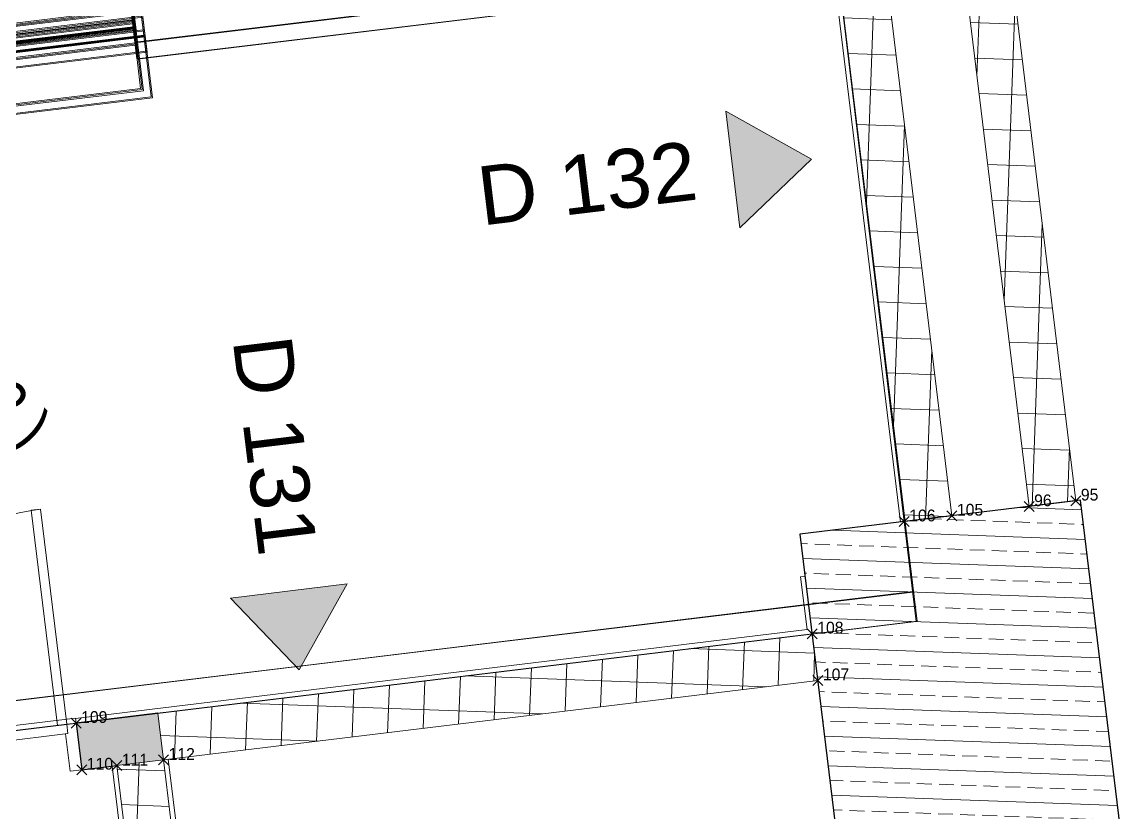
# Model space of a CAD drawing. Header units: metres. Extents: x 400403 to 400526, y 4543947 to 4544120.
# Drawn here: x 400465.923 to 400470.611, y 4544067.577 to 4544070.935 of the extents above; entities that cross this region are included whole.
import ezdxf

# ---------------------------------------------------------------- set-up
doc = ezdxf.new("R2010")
doc.units = ezdxf.units.M
doc.linetypes.add('Dash', pattern=[0.6, 0.3, -0.3])
doc.linetypes.add('Dot 1mm', pattern=[0.09999999999999999, 0, -0.09999999999999999])
for name, color, linetype, lineweight, true_color in [('A-----NPP', 7, 'Continuous', 15, 0x00a000), ('A_DOOR', 5, 'Continuous', 13, 0x0000ff), ('A_RC', 7, 'Continuous', 15, 0x007f00)]:
    doc.layers.add(name, color=color, linetype=linetype, lineweight=lineweight, true_color=true_color)
for name, color, linetype, lineweight in [('A-SECTMBM', 7, 'Continuous', 5), ('A_ELEVATION_2', 7, 'Continuous', 18), ('A_HATCH', 7, 'Continuous', 18), ('A_NIVO', 7, 'Continuous', 5), ('A_PROJECTION', 7, 'Continuous', 5), ('A_SECTION_LINE', 7, 'Continuous', 5)]:
    doc.layers.add(name, color=color, linetype=linetype, lineweight=lineweight)
doc.styles.add('Arial Narrow_1', font='Arial Narrow.ttf', dxfattribs={"height": 0.2})
doc.styles.add('Arial_1', font='Arial.ttf', dxfattribs={"height": 0.2499999999999998})
pattern_1 = [(45, (0, 0), (-0.1060660171779821, 0.1060660171779821), []), (135, (0, 0), (-0.1060660171779821, -0.1060660171779821), [])]

# ---------------------------------------------------------------- blocks, each defined once
blk = doc.blocks.new('_SINGLE SWINGING_no handle - INT HOLLOW METAL-1542412-PERON KAT _1_10 _-3_21_ KOTU TUĞLA DUVAR PLANI - 1_2')
at = {"layer": 'A_DOOR', "color": 176, "true_color": 0x00007f}
for p, q in [((0.4199999999999566, 1.020000000000984), (0.4199999999999581, 0.1000000000009838)), ((0.4599999999999566, 1.020000000000984), (0.4199999999999566, 1.020000000000984)), ((0.4599999999999581, 0.1000000000009839), (0.4599999999999566, 1.020000000000984)), ((0.4599999999999746, 0.100000000000979), (-0.4600000000000068, 0.100000000000979)), ((-0.4600000000000068, 0.100000000000979), (-0.4600000000000067, 0.06000000000097949)), ((0.4599999999999581, 0.1000000000009839), (0.4199999999999581, 0.1000000000009838)), ((0.4599999999999746, 0.06000000000097949), (0.4599999999999746, 0.100000000000979)), ((-0.4600000000000067, 0.06000000000097949), (0.4599999999999747, 0.06000000000097949))]:
    blk.add_line(p, q, dxfattribs=at)
at = {"layer": 'A_DOOR', "color": 49, "lineweight": 15, "true_color": 0x464646}
for p, q in [((-0.4600000000000137, 0.1000000000009687), (-0.5000000000000102, 0.1000000000009687)), ((-0.5000000000000102, 0.1000000000009687), (-0.5000000000000104, -0.09999999999903367)), ((-0.4600000000000137, 0.06000000000096675), (-0.4600000000000137, 0.1000000000009687)), ((0.4999999999999919, 0.1000000000009687), (0.4599999999999953, 0.1000000000009687)), ((0.4599999999999953, 0.1000000000009687), (0.4599999999999953, 0.06000000000096675)), ((0.4999999999999919, -0.09999999999903367), (0.4999999999999919, 0.1000000000009687)), ((-0.4500000000000119, 0.06000000000096675), (-0.4600000000000137, 0.06000000000096675)), ((-0.4500000000000119, -0.09999999999903367), (-0.4500000000000119, 0.06000000000096675)), ((0.4599999999999953, 0.06000000000096675), (0.4499999999999937, 0.06000000000096675)), ((0.4499999999999937, 0.06000000000096675), (0.4499999999999937, -0.09999999999903367)), ((-0.5000000000000104, -0.09999999999903367), (-0.4500000000000119, -0.09999999999903367)), ((0.4499999999999937, -0.09999999999903367), (0.4999999999999919, -0.09999999999903367))]:
    blk.add_line(p, q, dxfattribs=at)
at = {"layer": 'A_DOOR', "linetype": 'Dash', "lineweight": 5}
blk.add_arc((0.4599999999999578, 0.1000000000009838), 0.9199999999999995, 90.00000000000004, 181.0000000000005, dxfattribs=at)
blk = doc.blocks.new('Railing - Railing-4007318-PERON KAT _1_10 _-3_21_ KOTU TUĞLA DUVAR PLANI - 1_2')
at = {"layer": 'A_PROJECTION', "color": 9, "true_color": 0xc0c0c0}
for p, q in [((61.48450700116487, 36.58090577859787), (61.93367560330933, 36.25403639458582)), ((61.48450700116487, 36.58090577859787), (61.9126008005867, 36.26937296920664)), ((61.46685474042125, 36.55664886843522), (61.89178138636598, 36.24742086285527)), ((61.46685474042125, 36.55664886843522), (61.87070658364335, 36.2627574374761)), ((61.69984199067918, 36.38709917459884), (61.93432545558481, 36.21646065407716)), ((61.70133784791604, 36.38601060800888), (61.89170660372996, 36.24747528374322)), ((61.70137221392768, 36.38598559914362), (61.88922690261538, 36.2492798140955)), ((61.70171178373542, 36.38573848709405), (61.94459782869119, 36.20898523336977)), ((61.71749425142279, 36.41135608476149), (61.95197771632843, 36.24071756423981)), ((61.71899010865966, 36.41026751817154), (61.93360082067331, 36.25409081547376)), ((61.7190244746713, 36.41024250930627), (61.93112077984862, 36.25589559304018)), ((61.71936404447904, 36.40999539725669), (61.98648830111782, 36.21560349006342)), ((61.84462079387181, 36.31884344157241), (61.44437161666337, 35.76812626152283)), ((61.82335145240682, 36.29721875668486), (61.45845425938791, 35.79498085738295)), ((61.86524193258344, 36.30383700773869), (61.46507761398153, 35.75305807439734)), ((61.87070658364336, 36.2627574374761), (61.50573201077951, 35.76057584909845)), ((61.9126008005867, 36.26937296920664), (61.51235162340872, 35.71865578919896)), ((61.88922690261538, 36.2492798140955), (61.52425936387135, 35.74709310683904)), ((61.89170660372996, 36.24747528374321), (61.5267320308652, 35.7452936953643)), ((61.89178138636598, 36.24742086285527), (61.52680681350123, 35.74523927447638)), ((61.93112077984862, 36.25589559304018), (61.53087931663223, 35.70517279941355)), ((61.93360082067331, 36.25409081547376), (61.53335164349175, 35.70337363546115)), ((61.93367560330933, 36.25403639458582), (61.53342642612781, 35.70331921457328)), ((61.95197771632846, 36.24071756423979), (62.14458199987347, 36.10055539969873)), ((61.94459782869119, 36.20898523336977), (61.57970079615781, 35.70674721725573)), ((61.98648830111782, 36.21560349006342), (61.58632415848136, 35.66482442857755)), ((61.93432545558484, 36.21646065407714), (62.10267282896719, 36.09395075027972)), ((62.14458199987347, 36.10055539969873), (61.74399336273154, 35.55008525174094)), ((62.10267282896719, 36.09395075027972), (61.73738871331251, 35.59199442264722))]:
    blk.add_line(p, q, dxfattribs=at)
blk = doc.blocks.new('Top Rail Type - Top Rail_Internal_-4007477-PERON KAT _1_10 _-3_21_ KOTU TUĞLA DUVAR PLANI - 1_2')
at = {"layer": 'A_PROJECTION', "color": 9, "true_color": 0xc0c0c0}
for p, q in [((61.25296557971647, 36.75558711748001), (61.94065797279988, 36.25513898320758)), ((61.25296557971647, 36.75558711748001), (61.91958317007725, 36.27047555782841)), ((61.22942923205832, 36.72324457059647), (61.88479901687543, 36.24631827423351)), ((61.22942923205832, 36.72324457059647), (61.8637242141528, 36.26165484885433)), ((61.48744868721127, 36.58494885705367), (61.94058319016386, 36.25519340409552)), ((61.48748305322291, 36.58492384818841), (61.93810309272084, 36.2569982228643)), ((61.46391233955311, 36.55260631017013), (61.88472423423941, 36.24637269512146)), ((61.46394670556475, 36.55258130130487), (61.88224458974317, 36.24817718427138)), ((61.69689994722191, 36.38305635623839), (62.09568796714949, 36.09284997537654)), ((61.69876974027814, 36.3816956687336), (61.93761608328675, 36.20788219058749)), ((61.72043629488007, 36.41539890312193), (62.15156686169119, 36.10165617460191)), ((61.72230608793631, 36.41403821561714), (61.99347004652226, 36.2167065328457)), ((61.85160316336237, 36.31994603019417), (61.44547488543112, 35.76113958486772)), ((61.81636970571071, 36.29611571484256), (61.45735036695564, 35.80196798788054)), ((61.87222367927954, 36.304940049581), (61.4661815064138, 35.74607094389974)), ((61.8637242141528, 36.26165484885433), (61.50462874200798, 35.76756252574837)), ((61.91958317007725, 36.2704755578284), (61.51345489218026, 35.71166911254905)), ((61.88224458974317, 36.24817718427138), (61.52315603841121, 35.75407982474329)), ((61.88472423423941, 36.24637269512146), (61.52562876209411, 35.75228037201483)), ((61.88479901687543, 36.24631827423351), (61.52570354473013, 35.7522259511269)), ((61.93810309272084, 36.2569982228643), (61.53198264209237, 35.69818608150929)), ((61.94058319016386, 36.25519340409552), (61.53445491226283, 35.69638695881063)), ((61.94065797279988, 36.25513898320757), (61.53452969489891, 35.69633253792276)), ((61.93761608328675, 36.20788219058749), (61.56683213367329, 35.69754152278895)), ((61.99347004652226, 36.2167065328457), (61.59919282096588, 35.67403012304433)), ((62.15156686169119, 36.10165617460191), (61.74509413763471, 35.54310038992323)), ((62.09568796714949, 36.09284997537654), (61.73628793840934, 35.59897928446493))]:
    blk.add_line(p, q, dxfattribs=at)
blk = doc.blocks.new('M09-PRT-S24-ZZ-M3-ARC-01_rvt-1-PERON KAT _1_10 _-3_21_ KOTU TUĞLA DUVAR PLANI - 1_2')
at = {"layer": 'A_HATCH', "lineweight": 5, "true_color": 0x787878}
h = blk.add_hatch(dxfattribs=at)
h.set_pattern_fill('FP_2', color=8, style=0, pattern_type=2)
h.set_pattern_definition(pattern_1)
h.paths.add_polyline_path([(65.95716202495214, 37.6460630137063), (66.07471907541064, 37.80786641258129), (62.96000364706713, 40.07083963390734), (62.84244659660861, 39.90903623503235), (65.19566553121862, 38.19932260133068)], flags=0)
h.paths.add_polyline_path([(62.68064319773364, 40.02659328549083), (62.79820024819212, 40.18839668436582), (59.6834848198486, 42.45136990569189), (59.56592776939011, 42.2895665068169)], flags=0)
h = blk.add_hatch(dxfattribs=at)
h.set_pattern_fill('FP_2', color=8, style=0, pattern_type=2)
h.set_pattern_definition(pattern_1)
h.paths.add_polyline_path([(65.64581979230964, 37.21672577427877), (65.76337973778831, 37.37852706975891), (62.6483160564867, 39.64183846939721), (62.53075900600938, 39.48003507049632), (65.19566553121862, 37.54379429516928)], flags=0)
h.paths.add_polyline_path([(62.36895771050335, 39.59759501599381), (62.48651476098064, 39.7593984148947), (59.372228566323, 42.02214491616674), (59.25466862084431, 41.86034362068661)], flags=0)
h = blk.add_hatch(dxfattribs=at)
h.set_pattern_fill('FP_2', color=8, style=0, pattern_type=2)
h.set_pattern_definition(pattern_1)
h.paths.add_polyline_path([(63.10976531264168, 32.66283547288986), (63.4486983916396, 33.1293192828273), (63.28689709615947, 33.24687922830599), (62.94796401716153, 32.78039541836854)], flags=0)
h.paths.add_polyline_path([(64.24222802388401, 34.22147802768057), (65.88754014424987, 36.48597067830561), (65.72573884876972, 36.60353062378429), (64.08042672840388, 34.33903797315926)], flags=0)
h = blk.add_hatch(dxfattribs=at)
h.set_pattern_fill('FP_2', color=8, style=0, pattern_type=2)
h.set_pattern_definition(pattern_1)
h.paths.add_polyline_path([(66.01838301218069, 32.68381728425825), (66.13594006263918, 32.84562068313324), (64.24223039559398, 34.22148129193646), (64.12467045009647, 34.05967999643043), (65.31400413361231, 33.1955784953669)], flags=0)
at = {"layer": 'A_RC', "lineweight": 5, "true_color": 0xff8000}
blk.add_hatch(color=30, dxfattribs=at).paths.add_polyline_path([(64.0364981192963, 33.93832576059035), (64.24222802388401, 34.22147802768057), (64.08042672840388, 34.33903797315926), (63.87469682381617, 34.05588570606902)], flags=0)
at = {"layer": 'A-SECTMBM', "color": 9, "true_color": 0xc0c0c0}
for p, q in [((65.88634598655166, 37.03791330363587), (63.2259613643925, 38.973930822511)), ((65.88639081149869, 37.03788068358462), (63.2259613643925, 38.973930822511)), ((65.88594349741814, 37.03820620339436), (63.45894861465045, 38.8043811286746)), ((65.88748820624281, 37.03708208648239), (63.45894861520576, 38.80438112827049)), ((65.88633932926219, 37.03791814828463), (63.46044447188728, 38.80329256208468)), ((65.88633466554978, 37.03792154216544), (63.46047882952534, 38.8032675593129)), ((65.88632205017667, 37.03793072263646), (63.46047883789893, 38.80326755321941)), ((63.69343207955614, 38.63374260815289), (61.92820600519369, 36.20805159188743)), ((63.69530187261231, 38.63238192064815), (61.93007579824996, 36.20669090438262)), ((65.88800487994135, 37.03670609222819), (63.69343207955611, 38.63374260815291)), ((65.8859481376235, 37.03820282662002), (63.69530187261232, 38.63238192064814)), ((59.58337135613709, 37.91443679710441), (61.92820600519369, 36.20805159188743)), ((59.58524114919328, 37.91307610959958), (61.93007579824996, 36.20669090438262)), ((62.00450751634411, 31.70018585644412), (65.88800487994135, 37.03670609222819)), ((62.00502360979964, 31.69981028444488), (65.88748820624281, 37.03708208648239)), ((62.00612818849932, 31.69900645942808), (65.88633466554978, 37.03792154216544)), ((62.00613285221164, 31.6990030655471), (65.88633932926219, 37.03791814828463)), ((62.00613950950112, 31.69899822089835), (65.88634598655166, 37.03791330363587)), ((62.00618433444815, 31.6989656008471), (65.88639081149869, 37.03788068358462)), ((62.00619035597955, 31.69896121883932), (65.88632205017667, 37.03793072263646)), ((62.00655967976658, 31.69869245421031), (65.88594349741814, 37.03820620339436)), ((62.00656431997187, 31.69868907743588), (65.8859481376235, 37.03820282662002)), ((61.46073529003013, 36.5482398062455), (61.87725805782562, 36.24512747852201)), ((61.69521839752491, 36.37760154581916), (61.8771832751896, 36.24518189940996)), ((61.69525276353655, 36.3775765369539), (61.87470369184118, 36.24698634406133)), ((61.856183255103, 36.26046405314283), (61.50343721173474, 35.7751081365303)), ((61.87470369184118, 36.24698634406133), (61.52196444691425, 35.76162548007989)), ((61.8771832751896, 36.24518189940996), (61.52443723182135, 35.75982598279742)), ((61.87725805782562, 36.24512747852201), (61.52451201445736, 35.75977156190947)), ((61.93007579824995, 36.20669090438263), (61.57740469721899, 35.72128045066417)), ((61.92820600519371, 36.20805159188742), (62.08814431638635, 36.09166113848111)), ((62.08814431638635, 36.09166113848111), (61.73509910151391, 35.60652293522806))]:
    blk.add_line(p, q, dxfattribs=at)
at = {"layer": 'A_ELEVATION_2', "lineweight": 20}
for p, q in [((66.07471907541058, 37.80786641258126), (62.96000364706707, 40.0708396339073)), ((62.84244659660855, 39.90903623503232), (65.95716202495208, 37.64606301370628)), ((65.76337973778827, 37.37852706975887), (62.64831605648665, 39.64183846939718)), ((62.53075900600933, 39.48003507049629), (65.64581979230958, 37.21672577427874)), ((65.95716202495208, 37.64606301370628), (66.07471907541058, 37.80786641258126)), ((65.64581979230958, 37.21672577427874), (65.76337973778827, 37.37852706975887)), ((65.72573884876968, 36.60353062378426), (64.08042672840382, 34.33903797315923)), ((65.88754014424981, 36.48597067830558), (65.72573884876968, 36.60353062378426)), ((64.24222802388397, 34.22147802768055), (65.88754014424981, 36.48597067830558)), ((66.13594006263912, 32.84562068313322), (64.24223039559392, 34.22148129193644)), ((64.12467045009642, 34.05967999643041), (66.01838301218064, 32.68381728425823))]:
    blk.add_line(p, q, dxfattribs=at)
at = {"layer": 'A_ELEVATION_2', "lineweight": 13}
for p, q in [((64.08042672840382, 34.33903797315923), (64.24222802388397, 34.22147802768055)), ((64.24223039559392, 34.22148129193644), (64.12467045009642, 34.05967999643041))]:
    blk.add_line(p, q, dxfattribs=at)
at = {"layer": 'A_RC'}
for p, q in [((65.63376132299857, 37.20094013352033), (59.25990227771547, 41.83181979743129)), ((65.51568016030815, 36.73143126490213), (65.52701245859565, 36.74702824638828)), ((65.69780223254205, 36.59910683731191), (65.51568016030815, 36.73143126490213)), ((63.85851709243739, 34.0676436203903), (65.69780223254205, 36.59910683731191)), ((64.25398639014368, 34.23766142148703), (66.14769576768497, 32.86180102302071)), ((63.85770873827872, 34.06823094616256), (63.2699090134994, 33.25922447235977)), ((63.87469682355205, 34.05588791533211), (63.85770873827872, 34.06823094616256)), ((66.92080879794553, 32.00340677210004), (64.11293267782864, 34.0435249467556))]:
    blk.add_line(p, q, dxfattribs=at)
at = {"layer": 'A_RC', "color": 7, "lineweight": 25}
for p, q in [((64.08042672840382, 34.33903797315923), (63.87469682381612, 34.055885706069)), ((63.87469682381612, 34.055885706069), (64.03649811929625, 33.93832576059032)), ((64.03649811929625, 33.93832576059032), (64.12467045009642, 34.05967999643041))]:
    blk.add_line(p, q, dxfattribs=at)
at = {"layer": 'A_RC', "color": 7}
for p, q in [((64.24222802388395, 34.22147802768055), (64.08042672840382, 34.33903797315923)), ((64.12467045009642, 34.05967999643041), (64.24222802388395, 34.22147802768055))]:
    blk.add_line(p, q, dxfattribs=at)
at = {"lineweight": 15}
for name in ['Top Rail Type - Top Rail_Internal_-4007477-PERON KAT _1_10 _-3_21_ KOTU TUĞLA DUVAR PLANI - 1_2', 'Railing - Railing-4007318-PERON KAT _1_10 _-3_21_ KOTU TUĞLA DUVAR PLANI - 1_2']:
    blk.add_blockref(name, (0, 0), dxfattribs=at)
at = {"lineweight": 15, "rotation": 53.99897484528928}
blk.add_blockref('_SINGLE SWINGING_no handle - INT HOLLOW METAL-1542412-PERON KAT _1_10 _-3_21_ KOTU TUĞLA DUVAR PLANI - 1_2', (63.6616976075962, 33.59260249426696), dxfattribs=at)
blk = doc.blocks.new('M09-PRT-S24-ZZ-M3-STR-01_rvt-1-PERON KAT _1_10 _-3_21_ KOTU TUĞLA DUVAR PLANI - 1_2')
at = {"layer": 'A_RC', "lineweight": 5, "true_color": 0x787878}
h = blk.add_hatch(dxfattribs=at)
h.set_pattern_fill('FP_1', color=8, style=0, pattern_type=2)
h.set_pattern_definition([(45, (0, 0), (-0.08838834764831845, 0.08838834764831845), []), (45, (0.08800000000000001, 0), (-0.08838834764831845, 0.08838834764831845), [0.063, -0.031])])
h.paths.add_polyline_path([(66.67545975937207, 35.91263244120131), (67.38080206212304, 36.88345283445125), (66.08637487112313, 37.82390923811922), (65.38103256837215, 36.85308884486929)], flags=0)
at = {"layer": 'A-SECTMBM', "color": 9, "true_color": 0xc0c0c0}
for p, q in [((65.99043797307644, 36.96549659188715), (63.28153146602803, 38.93427047412393)), ((65.98837777297165, 36.96266180523607), (63.50617750693888, 38.76901084227714)), ((65.98838281268253, 36.96266873975912), (63.51517460952375, 38.76247406462042)), ((65.99043797305897, 36.96549659186312), (63.51611995877729, 38.76377669868509)), ((65.99048467508858, 36.96556085275206), (63.51614240769928, 38.76380559776526)), ((63.74965766038381, 38.59183584492047), (61.98443158602135, 36.16614482865502)), ((63.75097112606117, 38.59364466778364), (61.98761536918374, 36.16659368465881)), ((59.63959693696476, 37.872530033872), (61.98443158602135, 36.16614482865502)), ((59.64146608549638, 37.87117091630698), (61.98761536918374, 36.16659368465881)), ((62.1091570354336, 31.62494575627125), (65.98838281268253, 36.96266873975912)), ((62.11031616417382, 31.62654069002162), (65.99043797307644, 36.96549659188715)), ((62.11034248836591, 31.62657691148777), (65.99048467508858, 36.96556085275206)), ((62.1106057640755, 31.62693917264161), (65.99043797305897, 36.96549659186312)), ((62.11060576407548, 31.62693917264158), (65.98837777297165, 36.96266180523607)), ((61.84807130901584, 36.26160605625495), (61.49532079685463, 35.77622968882543)), ((61.8533352677025, 36.26363282493558), (61.49792373451686, 35.77460936540412))]:
    blk.add_line(p, q, dxfattribs=at)
at = {"layer": 'A_RC', "color": 7, "lineweight": 25}
for p, q in [((66.08637487112307, 37.82390923811918), (65.3810325683721, 36.85308884486925)), ((67.380802062123, 36.88345283445121), (66.08637487112307, 37.82390923811918)), ((65.3810325683721, 36.85308884486925), (66.67545975937202, 35.91263244120128))]:
    blk.add_line(p, q, dxfattribs=at)
blk = doc.blocks.new('Elevation - Filled Arrow-693709-PERON KAT _1_10 _-3_21_ KOTU TUĞLA DUVAR PLANI - 1_2')
at = {"layer": 'A_SECTION_LINE'}
blk.add_hatch(color=256, dxfattribs=at).paths.add_polyline_path([(6.591881948714948e-07, 0.005843741991433941), (0.002531957843382645, 0.002468698742516678), (-0.002450179215144995, 0.002468698742516693)], flags=0)
for p, q in [((6.591881948721558e-07, 0.005843741991433941), (-0.002450179215144995, 0.002468698742516693)), ((0.002531957843382645, 0.002468698742516679), (6.591881948714948e-07, 0.005843741991433941)), ((-0.002450179215144993, 0.002468698742516694), (0.002531957843382645, 0.002468698742516678))]:
    blk.add_line(p, q, dxfattribs=at)
blk = doc.blocks.new('Spot Elevations - D_DAT_ELEV TARGET_REV-693727-PERON KAT _1_10 _-3_21_ KOTU TUĞLA DUVAR PLANI - 1_2')
at = {"layer": 'A_NIVO'}
h = blk.add_hatch(color=256, dxfattribs=at)
edge = h.paths.add_edge_path(flags=0)
edge.add_line((1.586231146433193e-18, 0.004), (-0.001999999999999998, 0.004))
edge.add_arc((-5.287437154777308e-19, 0.004), 0.001999999999999996, 90.00000000000028, 180.0000000000001, ccw=False)
edge.add_line((1.586231146433193e-18, 0.005999999999999998), (1.586231146433193e-18, 0.004))
h = blk.add_hatch(color=256, dxfattribs=at)
edge = h.paths.add_edge_path(flags=0)
edge.add_line((1.586231146433193e-18, 0.004), (0.002000000000000003, 0.004))
edge.add_arc((9.517386878599156e-18, 0.003999999999999994), 0.001999999999999992, 269.9999999999993, 359.99999999999983, ccw=False)
edge.add_line((1.586231146433193e-18, 0.002), (1.586231146433193e-18, 0.004))
for p, q in [((1.850603004172058e-18, 0.001000000000000001), (1.850603004172058e-18, 0.006999999999999999)), ((-0.002999999999999997, 0.004), (0.017, 0.004))]:
    blk.add_line(p, q, dxfattribs=at)
blk.add_circle((1.586231146433193e-18, 0.004), 0.002000000000000001, dxfattribs=at)
blk = doc.blocks.new('*U825')
at = {"color": 0, "linetype": 'ByBlock', "lineweight": -2, "transparency": 16777216}
for p, q in [((-0.7071067811865476, -0.7071067811865476), (0.7071067811865476, 0.7071067811865476)), ((-0.7071067811865476, 0.7071067811865476), (0.7071067811865476, -0.7071067811865476))]:
    blk.add_line(p, q, dxfattribs=at)
blk = doc.blocks.new('*U1108', base_point=(400470.3982671264, 4544068.902564837))
at = {"color": 1, "linetype": 'ByBlock', "insert": (400470.4194803298, 4544068.902564837), "char_height": 0.05, "attachment_point": 7}
blk.add_mtext('95', dxfattribs=at)
blk = doc.blocks.new('*U1109', base_point=(400470.3982671264, 4544068.902564837))
at = {"color": 61, "linetype": 'ByBlock', "lineweight": -2}
blk.add_blockref('*U1108', (400470.3982671264, 4544068.902564837), dxfattribs=at)
blk = doc.blocks.new('*U1110', base_point=(400470.3982671264, 4544068.902564837))
at = {"color": 61, "linetype": 'ByBlock', "lineweight": -2}
blk.add_blockref('*U1109', (400470.3982671264, 4544068.902564837), dxfattribs=at)
at = {"color": 60, "linetype": 'ByBlock', "lineweight": -2, "xscale": 0.03, "yscale": 0.03, "zscale": 0.03, "rotation": 8.537736462515939e-07}
blk.add_blockref('*U825', (400470.3982671264, 4544068.902564837), dxfattribs=at)
blk = doc.blocks.new('*U1111', base_point=(400470.1997257374, 4544068.878454324))
at = {"color": 1, "linetype": 'ByBlock', "insert": (400470.2209389408, 4544068.878454324), "char_height": 0.05, "attachment_point": 7}
blk.add_mtext('96', dxfattribs=at)
blk = doc.blocks.new('*U1112', base_point=(400470.1997257374, 4544068.878454324))
at = {"color": 61, "linetype": 'ByBlock', "lineweight": -2}
blk.add_blockref('*U1111', (400470.1997257374, 4544068.878454324), dxfattribs=at)
blk = doc.blocks.new('*U1113', base_point=(400470.1997257374, 4544068.878454324))
at = {"color": 61, "linetype": 'ByBlock', "lineweight": -2}
blk.add_blockref('*U1112', (400470.1997257374, 4544068.878454324), dxfattribs=at)
at = {"color": 60, "linetype": 'ByBlock', "lineweight": -2, "xscale": 0.03, "yscale": 0.03, "zscale": 0.03, "rotation": 8.537736462515939e-07}
blk.add_blockref('*U825', (400470.1997257374, 4544068.878454324), dxfattribs=at)
blk = doc.blocks.new('*U1138', base_point=(400469.8719317816, 4544068.838647608))
at = {"color": 1, "linetype": 'ByBlock', "insert": (400469.893144985, 4544068.838647608), "char_height": 0.05, "attachment_point": 7}
blk.add_mtext('105', dxfattribs=at)
blk = doc.blocks.new('*U1139', base_point=(400469.8719317816, 4544068.838647608))
at = {"color": 61, "linetype": 'ByBlock', "lineweight": -2}
blk.add_blockref('*U1138', (400469.8719317816, 4544068.838647608), dxfattribs=at)
blk = doc.blocks.new('*U1140', base_point=(400469.8719317816, 4544068.838647608))
at = {"color": 60, "linetype": 'ByBlock', "lineweight": -2, "xscale": 0.03, "yscale": 0.03, "zscale": 0.03, "rotation": 8.537736462515939e-07}
blk.add_blockref('*U825', (400469.8719317816, 4544068.838647608), dxfattribs=at)
at = {"color": 61, "linetype": 'ByBlock', "lineweight": -2}
blk.add_blockref('*U1139', (400469.8719317816, 4544068.838647608), dxfattribs=at)
blk = doc.blocks.new('*U1141', base_point=(400469.669396962, 4544068.814210546))
at = {"color": 1, "linetype": 'ByBlock', "insert": (400469.6906101655, 4544068.814210546), "char_height": 0.05, "attachment_point": 7}
blk.add_mtext('106', dxfattribs=at)
blk = doc.blocks.new('*U1142', base_point=(400469.669396962, 4544068.814210546))
at = {"color": 61, "linetype": 'ByBlock', "lineweight": -2}
blk.add_blockref('*U1141', (400469.669396962, 4544068.814210546), dxfattribs=at)
blk = doc.blocks.new('*U1143', base_point=(400469.669396962, 4544068.814210546))
at = {"color": 61, "linetype": 'ByBlock', "lineweight": -2}
blk.add_blockref('*U1142', (400469.669396962, 4544068.814210546), dxfattribs=at)
at = {"color": 60, "linetype": 'ByBlock', "lineweight": -2, "xscale": 0.03, "yscale": 0.03, "zscale": 0.03, "rotation": 8.537736462515939e-07}
blk.add_blockref('*U825', (400469.669396962, 4544068.814210546), dxfattribs=at)
blk = doc.blocks.new('*U1144', base_point=(400469.3028246939, 4544068.139380612))
at = {"color": 1, "linetype": 'ByBlock', "insert": (400469.3240378973, 4544068.139380612), "char_height": 0.05, "attachment_point": 7}
blk.add_mtext('107', dxfattribs=at)
blk = doc.blocks.new('*U1145', base_point=(400469.3028246939, 4544068.139380612))
at = {"color": 61, "linetype": 'ByBlock', "lineweight": -2}
blk.add_blockref('*U1144', (400469.3028246939, 4544068.139380612), dxfattribs=at)
blk = doc.blocks.new('*U1146', base_point=(400469.3028246939, 4544068.139380612))
at = {"color": 60, "linetype": 'ByBlock', "lineweight": -2, "xscale": 0.03, "yscale": 0.03, "zscale": 0.03, "rotation": 8.537736462515939e-07}
blk.add_blockref('*U825', (400469.3028246939, 4544068.139380612), dxfattribs=at)
at = {"color": 61, "linetype": 'ByBlock', "lineweight": -2}
blk.add_blockref('*U1145', (400469.3028246939, 4544068.139380612), dxfattribs=at)
blk = doc.blocks.new('*U1147', base_point=(400469.2787177326, 4544068.337922433))
at = {"color": 1, "linetype": 'ByBlock', "insert": (400469.299930936, 4544068.337922433), "char_height": 0.05, "attachment_point": 7}
blk.add_mtext('108', dxfattribs=at)
blk = doc.blocks.new('*U1148', base_point=(400469.2787177326, 4544068.337922433))
at = {"color": 61, "linetype": 'ByBlock', "lineweight": -2}
blk.add_blockref('*U1147', (400469.2787177326, 4544068.337922433), dxfattribs=at)
blk = doc.blocks.new('*U1149', base_point=(400469.2787177326, 4544068.337922433))
at = {"color": 60, "linetype": 'ByBlock', "lineweight": -2, "xscale": 0.03, "yscale": 0.03, "zscale": 0.03, "rotation": 8.537736462515939e-07}
blk.add_blockref('*U825', (400469.2787177326, 4544068.337922433), dxfattribs=at)
at = {"color": 61, "linetype": 'ByBlock', "lineweight": -2}
blk.add_blockref('*U1148', (400469.2787177326, 4544068.337922433), dxfattribs=at)
blk = doc.blocks.new('*U1150', base_point=(400466.1525759037, 4544067.958347387))
at = {"color": 1, "linetype": 'ByBlock', "insert": (400466.1737891072, 4544067.958347387), "char_height": 0.05, "attachment_point": 7}
blk.add_mtext('109', dxfattribs=at)
blk = doc.blocks.new('*U1151', base_point=(400466.1525759037, 4544067.958347387))
at = {"color": 61, "linetype": 'ByBlock', "lineweight": -2}
blk.add_blockref('*U1150', (400466.1525759037, 4544067.958347387), dxfattribs=at)
blk = doc.blocks.new('*U1152', base_point=(400466.1525759037, 4544067.958347387))
at = {"color": 60, "linetype": 'ByBlock', "lineweight": -2, "xscale": 0.03, "yscale": 0.03, "zscale": 0.03, "rotation": 8.537736462515939e-07}
blk.add_blockref('*U825', (400466.1525759037, 4544067.958347387), dxfattribs=at)
at = {"color": 61, "linetype": 'ByBlock', "lineweight": -2}
blk.add_blockref('*U1151', (400466.1525759037, 4544067.958347387), dxfattribs=at)
blk = doc.blocks.new('*U1153', base_point=(400466.1766830247, 4544067.759804278))
at = {"color": 1, "linetype": 'ByBlock', "insert": (400466.1978962282, 4544067.759804278), "char_height": 0.05, "attachment_point": 7}
blk.add_mtext('110', dxfattribs=at)
blk = doc.blocks.new('*U1154', base_point=(400466.1766830247, 4544067.759804278))
at = {"color": 61, "linetype": 'ByBlock', "lineweight": -2}
blk.add_blockref('*U1153', (400466.1766830247, 4544067.759804278), dxfattribs=at)
blk = doc.blocks.new('*U1155', base_point=(400466.1766830247, 4544067.759804278))
at = {"color": 60, "linetype": 'ByBlock', "lineweight": -2, "xscale": 0.03, "yscale": 0.03, "zscale": 0.03, "rotation": 8.537736462515939e-07}
blk.add_blockref('*U825', (400466.1766830247, 4544067.759804278), dxfattribs=at)
at = {"color": 61, "linetype": 'ByBlock', "lineweight": -2}
blk.add_blockref('*U1154', (400466.1766830247, 4544067.759804278), dxfattribs=at)
blk = doc.blocks.new('*U1156', base_point=(400466.3255916183, 4544067.777884768))
at = {"color": 1, "linetype": 'ByBlock', "insert": (400466.3468048217, 4544067.777884768), "char_height": 0.05, "attachment_point": 7}
blk.add_mtext('111', dxfattribs=at)
blk = doc.blocks.new('*U1157', base_point=(400466.3255916183, 4544067.777884768))
at = {"color": 61, "linetype": 'ByBlock', "lineweight": -2}
blk.add_blockref('*U1156', (400466.3255916183, 4544067.777884768), dxfattribs=at)
blk = doc.blocks.new('*U1158', base_point=(400466.3255916183, 4544067.777884768))
at = {"color": 61, "linetype": 'ByBlock', "lineweight": -2}
blk.add_blockref('*U1157', (400466.3255916183, 4544067.777884768), dxfattribs=at)
at = {"color": 60, "linetype": 'ByBlock', "lineweight": -2, "xscale": 0.03, "yscale": 0.03, "zscale": 0.03, "rotation": 8.537736462515939e-07}
blk.add_blockref('*U825', (400466.3255916183, 4544067.777884768), dxfattribs=at)
blk = doc.blocks.new('*U1159', base_point=(400466.5241361654, 4544067.801992062))
at = {"color": 1, "linetype": 'ByBlock', "insert": (400466.5453493688, 4544067.801992062), "char_height": 0.05, "attachment_point": 7}
blk.add_mtext('112', dxfattribs=at)
blk = doc.blocks.new('*U1160', base_point=(400466.5241361654, 4544067.801992062))
at = {"color": 61, "linetype": 'ByBlock', "lineweight": -2}
blk.add_blockref('*U1159', (400466.5241361654, 4544067.801992062), dxfattribs=at)
blk = doc.blocks.new('*U1161', base_point=(400466.5241361654, 4544067.801992062))
at = {"color": 61, "linetype": 'ByBlock', "lineweight": -2}
blk.add_blockref('*U1160', (400466.5241361654, 4544067.801992062), dxfattribs=at)
at = {"color": 60, "linetype": 'ByBlock', "lineweight": -2, "xscale": 0.03, "yscale": 0.03, "zscale": 0.03, "rotation": 8.537736462515939e-07}
blk.add_blockref('*U825', (400466.5241361654, 4544067.801992062), dxfattribs=at)

msp = doc.modelspace()

# ---------------------------------------------------------------- linework, layer by layer
at = {"layer": 'A-----NPP', "color": 7, "linetype": 'Dot 1mm', "lineweight": 5}
for p, q in [((400466.5000224711, 4544068.000533065), (400466.5099495618, 4544068.001738412)), ((400466.5241334374, 4544067.80199173), (400466.5737687853, 4544067.808019359))]:
    msp.add_line(p, q, dxfattribs=at)

# ---------------------------------------------------------------- block references
at = {"lineweight": 5, "rotation": 312.9239939576965}
for name in ['M09-PRT-S24-ZZ-M3-ARC-01_rvt-1-PERON KAT _1_10 _-3_21_ KOTU TUĞLA DUVAR PLANI - 1_2', 'M09-PRT-S24-ZZ-M3-STR-01_rvt-1-PERON KAT _1_10 _-3_21_ KOTU TUĞLA DUVAR PLANI - 1_2']:
    msp.add_blockref(name, (400397.7144573492, 4544091.538091335), dxfattribs=at)
for name, p in [('*U1110', (400470.3982671264, 4544068.902564837)), ('*U1113', (400470.1997257374, 4544068.878454324)), ('*U1143', (400469.669396962, 4544068.814210546)), ('*U1140', (400469.8719317816, 4544068.838647608)), ('*U1149', (400469.2787177326, 4544068.337922433)), ('*U1146', (400469.3028246939, 4544068.139380612)), ('*U1152', (400466.1525759037, 4544067.958347387)), ('*U1158', (400466.3255916183, 4544067.777884768)), ('*U1161', (400466.5241361654, 4544067.801992062)), ('*U1155', (400466.1766830247, 4544067.759804278))]:
    msp.add_blockref(name, p)
at = {"layer": 'A_NIVO', "xscale": 99.99999999910261, "yscale": 99.99999999910261, "zscale": 99.99999999910261, "rotation": 312.9239939576965}
msp.add_blockref('Spot Elevations - D_DAT_ELEV TARGET_REV-693727-PERON KAT _1_10 _-3_21_ KOTU TUĞLA DUVAR PLANI - 1_2', (400464.3973031101, 4544070.06588243), dxfattribs=at)
at = {"layer": 'A_SECTION_LINE'}
for p, xscale, yscale, zscale, rotation in [((400468.6957068118, 4544070.283387194), 99.99999999910261, 99.99999999910261, 99.99999999910261, 276.9239939576941), ((400467.0299258, 4544068.764882913), 99.99999999910267, 99.99999999910267, 99.99999999910267, 186.9239939576936)]:
    msp.add_blockref('Elevation - Filled Arrow-693709-PERON KAT _1_10 _-3_21_ KOTU TUĞLA DUVAR PLANI - 1_2', p, dxfattribs=dict(at, xscale=xscale, yscale=yscale, zscale=zscale, rotation=rotation))

# ---------------------------------------------------------------- texts
at = {"layer": 'A_NIVO', "insert": (400465.6097832961, 4544069.72215244), "char_height": 0.1999999999982054, "width": 0.7908589846826697, "attachment_point": 1, "rotation": 312.92399395769655, "line_spacing_factor": 0.9746961653507236, "style": 'Arial Narrow_1'}
msp.add_mtext('-3.23 )', dxfattribs=at)
at = {"layer": 'A_SECTION_LINE', "char_height": 0.2499999999977565, "width": 1.122362499989928, "attachment_point": 1, "style": 'Arial_1'}
for s, insert, rotation in [('D 132', (400467.8452456078, 4544070.318956748), 6.923993957694349), ('D 131', (400467.0654953547, 4544069.615344117), 276.92399395769394)]:
    msp.add_mtext(s, dxfattribs=dict(at, insert=insert, rotation=rotation))

doc.saveas('drawing.dxf')
